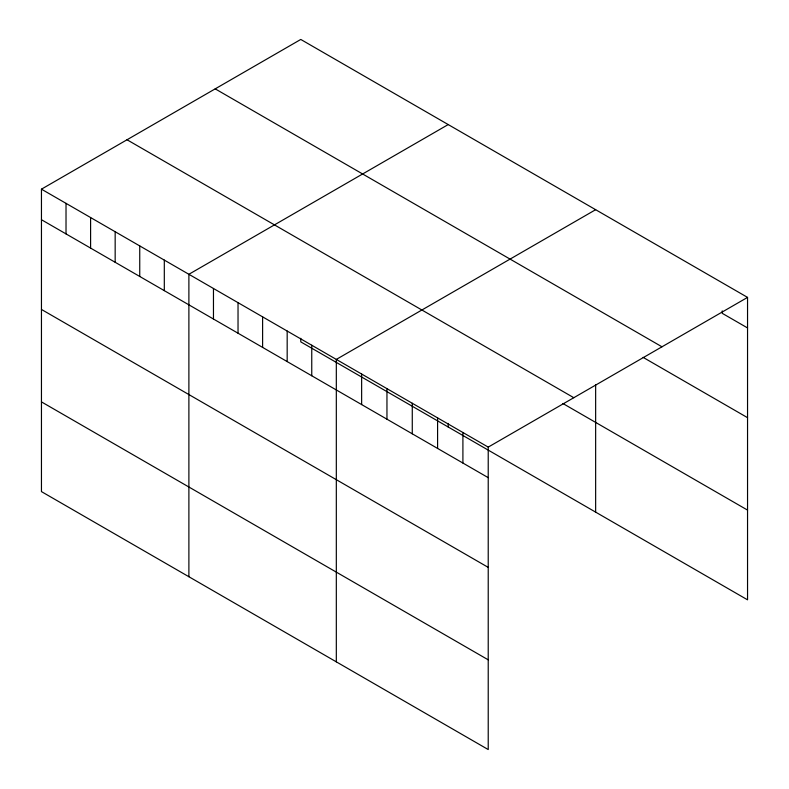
<?xml version="1.0" encoding="UTF-8"?>
<svg xmlns="http://www.w3.org/2000/svg" width="789" height="789" viewBox="0 0 789 789"><rect width="100%" height="100%" fill="white"/><g stroke="black" fill="none" stroke-linecap="round" stroke-linejoin="round"><path stroke-width="1.18" d="M41.452 189.173L488.223 447.116L488.223 749.55L41.452 491.606L41.452 189.173L300.777 39.45L747.548 297.394L747.548 599.827L300.777 341.884L300.777 338.303M448.211 124.573L188.887 274.286L188.887 576.729M595.646 209.696L336.321 359.409L336.321 661.853M488.223 447.116L747.548 297.394M747.548 327.938L722.231 313.322L722.231 310.876M215.2 88.861L661.971 346.795M643.114 357.368L747.548 417.667M127.029 139.761L573.8 397.705M562.882 403.495L747.548 510.108M41.452 219.717L488.223 477.661M41.452 309.446L488.223 567.38M41.452 401.887L488.223 659.831M595.646 384.697L595.646 512.13M462.906 432.49L462.906 463.044M448.211 423.417L448.211 427.007M437.589 417.874L437.589 448.428M412.272 403.258L412.272 433.812M386.955 388.642L386.955 419.196M361.638 374.025L361.638 404.579M311.754 345.227L311.754 375.771M287.176 331.035L287.176 361.589M262.609 316.853L262.609 347.397M238.031 302.66L238.031 333.214M213.464 288.478L213.464 319.022M164.309 260.104L164.309 290.648M139.742 245.921L139.742 276.466M115.164 231.729L115.164 262.273M90.597 217.547L90.597 248.091M66.02 203.355L66.02 233.909"/></g></svg>
